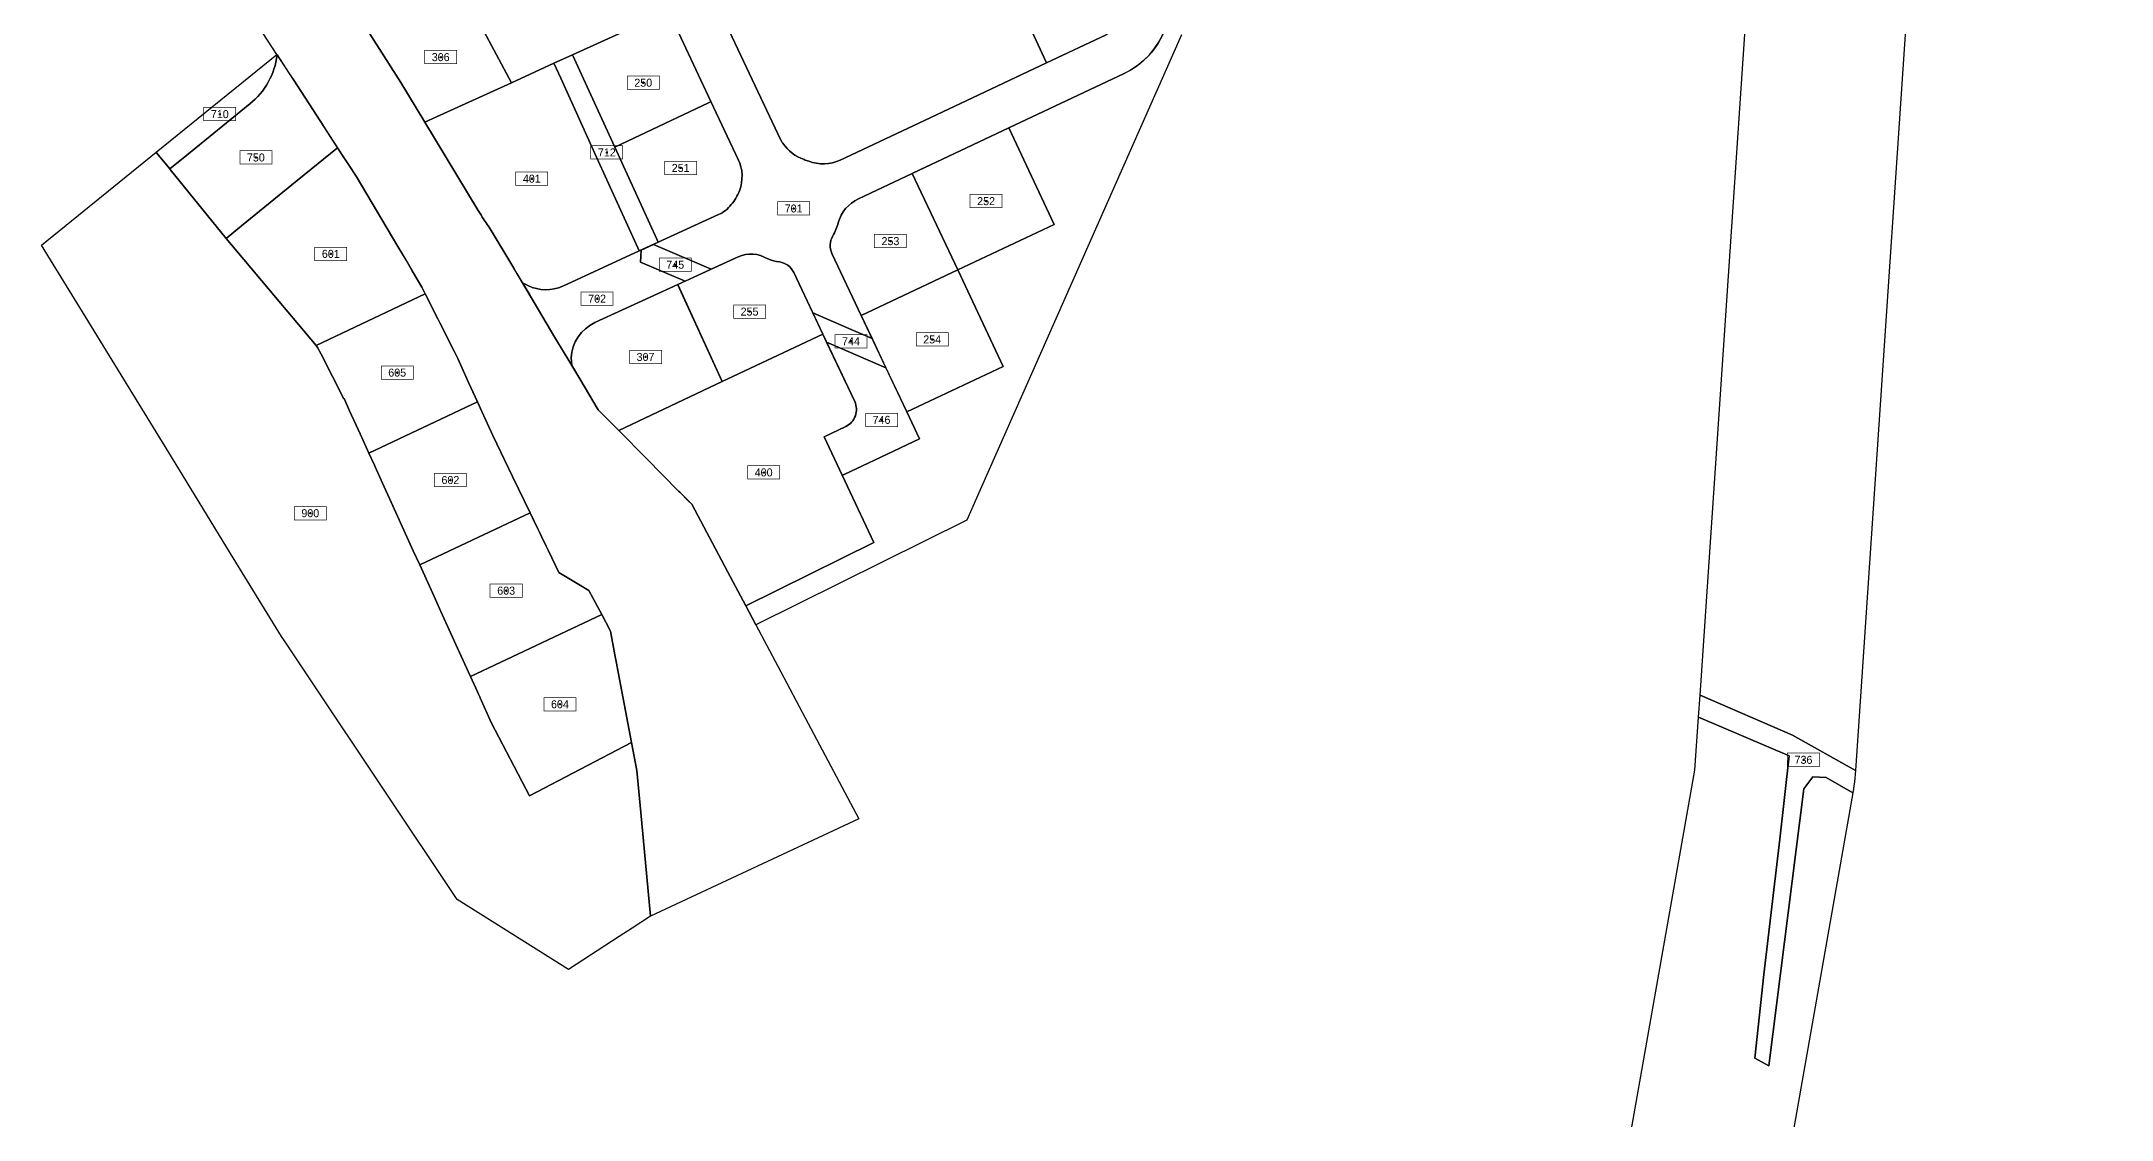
# Model space of a CAD drawing. Header units: millimetres. Extents: x 183940 to 185217, y 654069 to 656537.
# Drawn here: x 184048 to 184824, y 654911 to 655316 of the extents above; entities that cross this region are included whole.
import ezdxf
from ezdxf.enums import TextEntityAlignment as Align

# ---------------------------------------------------------------- set-up
doc = ezdxf.new("R2010")
doc.units = ezdxf.units.MM
doc.layers.add('pcell', color=160, linetype='Continuous')
doc.layers.add('scellno', color=160, linetype='Continuous')
doc.styles.add('mvt-nos', font='hebtxt.shx')

# ---------------------------------------------------------------- blocks, each defined once
blk = doc.blocks.new('cellno')
at = {"color": 2}
for points in [[(-0.4, 0), (0.4, 0)], [(0, 0.4), (0, -0.4)]]:
    blk.add_lwpolyline(points, dxfattribs=at)
at = {"layer": 'scellno', "const_width": 0.25}
blk.add_lwpolyline([(6, 2.5), (-6, 2.5), (-6, -2.5), (6, -2.5)], close=True, dxfattribs=at)
at = {"layer": 'scellno', "style": 'mvt-nos'}
blk.add_attdef('CELLNO', text='', height=3, dxfattribs=at).set_placement((0, 0), align=Align.MIDDLE)
at = {"layer": 'scellno', "style": 'mvt-nos', "flags": 1}
for tag, p in [('CODE', (-0.29, -6)), ('AREA', (0.21, -8.97))]:
    blk.add_attdef(tag, text='', height=2.5, dxfattribs=at).set_placement(p, align=Align.CENTER)

msp = doc.modelspace()

# ---------------------------------------------------------------- linework, layer by layer
at = {"layer": 'pcell'}
for points in [[(184669.56, 655070.47), (184695.68, 655456.94), (184785.45, 655697.37), (184823.83, 655683.07), (184817.41, 655663.85), (184807.36, 655637.68), (184795.28, 655602.94), (184794.94, 655601.76), (184776.29, 655537.39), (184775.49, 655533.52), (184773.45, 655527.67), (184762.41, 655496.09), (184756.63, 655482.13), (184750.34, 655463.32), (184750.32, 655452.05), (184755.06, 655444.46), (184754.95, 655444.16), (184727.79, 655042.32), (184704.17, 655055.56)], [(184246.89, 655310.48), (184239.92, 655307.31), (184223.98, 655300.06), (184205.24, 655335.09), (184201.47, 655342.15), (184200.95, 655343.31), (184261.21, 655370.33), (184262.12, 655370.74), (184265.53, 655363.53), (184279.18, 655334.58), (184282.59, 655327.36), (184282.83, 655326.84), (184281.93, 655326.42)], [(184205.24, 655335.09), (184223.98, 655300.06), (184195.96, 655287.32), (184191.5, 655285.28), (184182.5, 655300.14), (184170.68, 655318.78)], [(184297.91, 655292.55), (184262.72, 655275.95), (184246.89, 655310.48), (184281.93, 655326.42), (184282.83, 655326.84), (184298.81, 655292.97)], [(184271.91, 655237), (184271.39, 655238.13), (184255.91, 655272.16), (184242.48, 655301.69), (184239.92, 655307.31), (184246.89, 655310.48), (184262.72, 655275.95), (184278.55, 655241.41), (184279.07, 655240.28)], [(184427.49, 655246.96), (184391.32, 655229.89), (184374.25, 655266.06), (184381.15, 655269.32), (184410.43, 655283.13)], [(184276.14, 654987.71), (184269.21, 654983.19), (184264.42, 654980.06), (184245.39, 654967.65), (184203.71, 654993.94), (184148.47, 655076.62), (184138.99, 655090.82), (184137.87, 655092.49), (184118.77, 655123.6), (184096.54, 655159.81), (184063.2, 655214.12), (184052.19, 655232.05), (184047.83, 655239.15), (184090.84, 655274.01), (184091.13, 655273.66), (184095.94, 655267.73), (184096.13, 655267.49), (184117.05, 655241.72), (184150.84, 655201.6), (184151.27, 655200.86), (184152.71, 655198.35), (184161.14, 655181.57), (184161.3, 655181.66), (184163.37, 655177.12), (184167.29, 655168.5), (184169.6, 655163.41), (184170.6, 655161.22), (184172.66, 655156.69), (184172.95, 655156.04), (184175.71, 655149.97), (184178.97, 655142.81), (184183.11, 655133.71), (184187.24, 655124.61), (184189.64, 655119.34), (184193.88, 655110.01), (184195.55, 655106.34), (184197.59, 655101.85), (184203.83, 655088.13), (184208.68, 655077.46), (184211.26, 655071.78), (184211.69, 655070.85), (184211.9, 655070.39), (184212.11, 655069.91), (184212.31, 655069.48), (184216.47, 655060.33), (184230.82, 655032.83), (184268.99, 655052.75), (184270.98, 655042.24), (184272.47, 655026.52)], [(184150.84, 655201.6), (184117.05, 655241.72), (184122.88, 655246.45), (184143.74, 655263.37), (184158.88, 655275.66), (184161.5, 655271.64), (184163.16, 655269.08), (184165.82, 655264.99), (184181.45, 655238.65), (184184, 655234.35), (184186.82, 655229.58), (184190.48, 655223.4), (184191.71, 655220.96)], [(184289.14, 655225.64), (184272.45, 655232.83), (184272.65, 655237.34), (184277.29, 655239.46), (184298.94, 655230.14)], [(184372.21, 655176.65), (184355.14, 655212.83), (184391.32, 655229.89), (184408.38, 655193.72)], [(184150.84, 655201.6), (184191.71, 655220.96), (184202.51, 655199.46), (184203.9, 655196.69), (184207.98, 655187.73), (184208.85, 655185.81), (184211.29, 655180.45), (184170.6, 655161.22), (184169.6, 655163.41), (184167.29, 655168.5), (184163.37, 655177.12), (184161.3, 655181.66), (184161.14, 655181.57), (184152.71, 655198.35), (184151.27, 655200.86)], [(184342.17, 655202.82), (184340.76, 655205.81), (184337.01, 655213.75), (184350.55, 655207.92), (184359.22, 655204.19), (184364.37, 655193.25), (184347.38, 655200.57)], [(184183.11, 655133.71), (184178.97, 655142.81), (184175.71, 655149.97), (184172.95, 655156.04), (184172.66, 655156.69), (184170.6, 655161.22), (184211.29, 655180.45), (184212.93, 655176.84), (184217.01, 655167.87), (184224.43, 655152.5), (184231, 655138.89), (184189.64, 655119.34), (184187.24, 655124.61)], [(184208.68, 655077.46), (184203.83, 655088.13), (184197.59, 655101.85), (184195.55, 655106.34), (184193.88, 655110.01), (184189.64, 655119.34), (184231, 655138.89), (184235.29, 655130), (184237.04, 655126.39), (184237.9, 655124.6), (184241.8, 655116.53), (184253.01, 655109.8), (184257.88, 655100.71)], [(184264.49, 655076.56), (184268.99, 655052.75), (184230.82, 655032.83), (184216.47, 655060.33), (184212.31, 655069.48), (184212.11, 655069.91), (184211.9, 655070.39), (184211.69, 655070.85), (184211.26, 655071.78), (184208.68, 655077.46), (184257.88, 655100.71), (184261.06, 655094.76), (184261.12, 655094.45), (184262.78, 655085.66), (184263.38, 655082.46)], [(184669.01, 655062.33), (184669.56, 655070.47), (184704.17, 655055.56), (184727.79, 655042.32), (184727.5, 655037.98), (184726.79, 655033.93), (184716.8, 655039.7), (184711.81, 655039.93), (184708.46, 655035.45), (184695.37, 654931.54), (184690.13, 654934.48), (184693.41, 654965.8), (184696.98, 654995.42), (184699.51, 655016.52), (184702.93, 655047.78)], [(184625.72, 654805.31), (184667.66, 655042.37), (184669.01, 655062.33), (184702.93, 655047.78), (184699.51, 655016.52), (184696.98, 654995.42), (184693.41, 654965.8), (184690.13, 654934.48), (184695.37, 654931.54), (184708.46, 655035.45), (184711.81, 655039.93), (184716.8, 655039.7), (184726.79, 655033.93), (184669.3, 654707.5), (184656.85, 654556.97), (184643.57, 654585.95), (184602.69, 654675.13), (184624.81, 654800.15), (184636.97, 654794.19), (184664.62, 654780.44), (184675.8, 654775.25), (184680.23, 654773.21), (184680.37, 654778.81)]]:
    msp.add_lwpolyline(points, close=True, dxfattribs=at)
for points in [[(184391.68, 655379.01), (184408.14, 655343.26), (184424.61, 655307.51), (184392.33, 655292.28), (184374.56, 655283.9), (184347.23, 655271.01, -0.194426), (184335.46, 655270.62, -0.011553), (184333.7, 655271.22, -0.15123), (184325.71, 655277.35, -0.01714), (184325.07, 655278.33), (184325, 655278.47), (184298.09, 655335.51), (184294.68, 655342.75), (184281.03, 655371.69), (184281.93, 655372.12), (184321.24, 655390.66), (184374.94, 655415.35)], [(184408.14, 655343.26), (184443.53, 655359.13), (184443.83, 655358.45), (184446.6, 655352.27), (184453.71, 655336.42, -0.408552), (184446.91, 655318.03), (184424.61, 655307.51)], [(184102.35, 655272.93), (184095.94, 655267.73), (184091.13, 655273.66), (184090.84, 655274.01), (184136.08, 655310.67), (184136.21, 655310.47), (184136.22, 655310.45, -0.192054), (184125.96, 655292.08), (184122.63, 655289.39)], [(184117.05, 655241.72), (184096.13, 655267.49), (184095.94, 655267.73), (184102.35, 655272.93), (184122.63, 655289.39), (184125.96, 655292.08, 0.192054), (184136.22, 655310.45), (184140.5, 655303.88), (184142.41, 655300.95), (184152.28, 655285.79), (184154.49, 655282.4), (184158.88, 655275.66), (184143.74, 655263.37), (184122.88, 655246.45)], [(184230.22, 655224), (184228.17, 655224.99), (184224.86, 655230.54), (184215.7, 655245.9, -0.026284), (184212.74, 655250.24), (184211.57, 655252.18), (184191.5, 655285.28), (184195.96, 655287.32), (184223.98, 655300.06), (184239.92, 655307.31), (184242.48, 655301.69), (184255.91, 655272.16), (184271.39, 655238.13), (184271.91, 655237), (184243.24, 655223.85, -0.2241)], [(184301.62, 655250.61), (184279.07, 655240.28), (184278.55, 655241.41), (184262.72, 655275.95), (184297.91, 655292.55), (184298.81, 655292.97), (184309.03, 655271.32, -0.20453), (184309.47, 655259.55, -0.101023), (184306.38, 655254.38, -0.126422)], [(184374.25, 655266.06), (184391.32, 655229.89), (184355.14, 655212.83), (184344.17, 655236.09, -0.247417), (184344.46, 655242.61, 0.066714), (184346.51, 655247.51, -0.220229), (184354.05, 655256.53)], [(184272.45, 655232.83), (184289.14, 655225.64), (184286.36, 655224.37), (184255.27, 655210.12, 0.281694), (184246.39, 655196.91), (184246.66, 655194.01), (184242.32, 655201.29), (184240.7, 655203.99), (184232.2, 655218.25), (184228.29, 655224.8), (184228.17, 655224.99), (184230.22, 655224, 0.2241), (184243.24, 655223.85), (184271.91, 655237), (184272.65, 655237.34)], [(184340.76, 655205.81), (184303.03, 655188.01), (184286.88, 655223.23), (184286.36, 655224.37), (184308.96, 655234.73, -0.255836), (184320.07, 655234.02, 0.056922), (184324.47, 655232.9, -0.253539), (184329.84, 655228.95)], [(184303.03, 655188.01), (184264.22, 655169.7), (184256.55, 655177.44), (184249.6, 655189.08), (184246.66, 655194.01), (184246.39, 655196.91, -0.281694), (184255.27, 655210.12), (184286.36, 655224.37)], [(184348.02, 655152.91), (184359.89, 655127.75), (184311.86, 655103.97), (184305.02, 655116.83), (184291.6, 655142.08), (184290.32, 655143.38), (184287.12, 655146.59), (184286.7, 655147.03), (184274.59, 655159.24), (184264.22, 655169.7), (184303.03, 655188.01), (184340.76, 655205.81), (184352.68, 655180.54, -0.414214), (184349.34, 655171.22), (184341.2, 655167.38)], [(184352.68, 655180.54), (184342.17, 655202.82), (184347.38, 655200.57), (184364.37, 655193.25), (184372.21, 655176.65), (184376.97, 655166.56), (184362.49, 655159.73), (184348.7, 655153.23), (184348.02, 655152.91), (184341.2, 655167.38), (184349.34, 655171.22, 0.414214)]]:
    msp.add_lwpolyline(points, format="xyb", close=True, dxfattribs=at)
for points in [[(184170.68, 655318.78), (184182.5, 655300.14), (184191.5, 655285.28), (184211.57, 655252.18), (184212.74, 655250.24, 0.026284), (184215.7, 655245.9), (184224.86, 655230.54), (184226.05, 655228.55), (184227.93, 655225.39), (184228.17, 655224.99), (184229.12, 655223.4), (184231.01, 655220.24), (184231.25, 655219.84), (184232.2, 655218.25), (184240.7, 655203.99), (184243.59, 655199.16), (184243.78, 655198.84), (184246.85, 655193.69), (184249.6, 655189.08), (184256.55, 655177.44), (184264.22, 655169.7), (184274.59, 655159.24), (184286.7, 655147.03), (184287.12, 655146.59), (184291.6, 655142.08), (184305.02, 655116.83), (184311.86, 655103.97), (184315.62, 655096.9), (184323.87, 655081.39), (184335.28, 655059.92), (184354.28, 655024.19), (184276.14, 654987.71), (184272.47, 655026.52), (184270.98, 655042.24), (184268.99, 655052.75), (184264.49, 655076.56), (184263.89, 655079.77), (184263.38, 655082.46), (184262.78, 655085.66), (184261.12, 655094.45), (184261.06, 655094.76), (184257.88, 655100.71), (184253.01, 655109.8), (184241.8, 655116.53), (184237.9, 655124.6), (184236.22, 655128.08), (184235.29, 655130), (184233.61, 655133.48), (184232.68, 655135.41), (184231, 655138.89), (184224.43, 655152.5), (184217.01, 655167.87), (184212.93, 655176.84), (184210.45, 655182.3), (184207.98, 655187.73), (184203.9, 655196.69), (184202.51, 655199.46), (184190.48, 655223.4), (184186.82, 655229.58), (184184.51, 655233.49), (184181.45, 655238.65), (184165.82, 655264.99), (184163.16, 655269.08), (184161.5, 655271.64), (184152.28, 655285.79), (184142.41, 655300.95), (184139.14, 655305.98), (184136.22, 655310.45), (184136.08, 655310.66), (184136.08, 655310.67), (184099.41, 655366.99)], [(184475.24, 655318.01), (184399.78, 655147.51), (184394.72, 655136.07), (184315.62, 655096.9), (184311.86, 655103.97), (184359.89, 655127.75), (184348.02, 655152.91), (184348.7, 655153.23), (184362.49, 655159.73), (184376.97, 655166.56), (184372.21, 655176.65), (184408.38, 655193.72), (184391.32, 655229.89), (184427.49, 655246.96), (184410.43, 655283.13), (184453.74, 655303.56, 0.40738), (184468.36, 655342.85)], [(184298.09, 655335.51), (184325, 655278.47), (184325.07, 655278.33, 0.01714), (184325.71, 655277.35, 0.15123), (184333.7, 655271.22, 0.011553), (184335.46, 655270.62, 0.194426), (184347.23, 655271.01), (184374.56, 655283.9), (184392.33, 655292.28), (184424.61, 655307.51), (184446.91, 655318.03, 0.408552)], [(184470.94, 655330.71, -0.290435), (184453.74, 655303.56), (184410.43, 655283.13), (184381.15, 655269.32), (184379.68, 655268.62), (184374.25, 655266.06), (184354.05, 655256.53, 0.220229), (184346.51, 655247.51, -0.066714), (184344.46, 655242.61, 0.247417), (184344.17, 655236.09), (184355.14, 655212.83), (184359.22, 655204.19), (184350.55, 655207.92), (184337.01, 655213.75), (184329.84, 655228.95, 0.253539), (184324.47, 655232.9, -0.056922), (184320.07, 655234.02, 0.255836), (184308.96, 655234.73), (184298.94, 655230.14), (184277.29, 655239.46), (184277.36, 655239.5), (184279.07, 655240.28), (184301.62, 655250.61, 0.126422), (184306.38, 655254.38, 0.101023), (184309.47, 655259.55, 0.20453), (184309.03, 655271.32), (184298.81, 655292.97), (184282.83, 655326.84)]]:
    msp.add_lwpolyline(points, format="xyb", dxfattribs=at)

# ---------------------------------------------------------------- block references
at = {"layer": 'scellno'}
for p, values in [((184197.5, 655309.64), {'CELLNO': '306'}), ((184273.43, 655300.05), {'CELLNO': '250'}), ((184114.7, 655288.28), {'CELLNO': '710'}), ((184128.21, 655272.03), {'CELLNO': '750'}), ((184259.77, 655273.94), {'CELLNO': '712'}), ((184287.45, 655268.11), {'CELLNO': '251'}), ((184231.66, 655264.08), {'CELLNO': '401'}), ((184329.8, 655252.91), {'CELLNO': '701'}), ((184401.94, 655255.66), {'CELLNO': '252'}), ((184366.08, 655240.67), {'CELLNO': '253'}), ((184156.31, 655235.91), {'CELLNO': '601'}), ((184285.41, 655231.82), {'CELLNO': '745'}), ((184256.13, 655219.11), {'CELLNO': '702'}), ((184313.27, 655214.27), {'CELLNO': '255'}), ((184351.29, 655203.15), {'CELLNO': '744'}), ((184381.73, 655203.84), {'CELLNO': '254'}), ((184181.19, 655191.4), {'CELLNO': '605'}), ((184274.28, 655197.28), {'CELLNO': '307'}), ((184362.74, 655173.7), {'CELLNO': '746'}), ((184318.57, 655154), {'CELLNO': '400'}), ((184201.13, 655151.14), {'CELLNO': '602'}), ((184148.62, 655138.71), {'CELLNO': '900'}), ((184222.04, 655109.69), {'CELLNO': '603'}), ((184242.2, 655067.11), {'CELLNO': '604'}), ((184708.34, 655046.29), {'CELLNO': '736'})]:
    msp.add_blockref('cellno', p, dxfattribs=at).add_auto_attribs(values)

doc.saveas('drawing.dxf')
